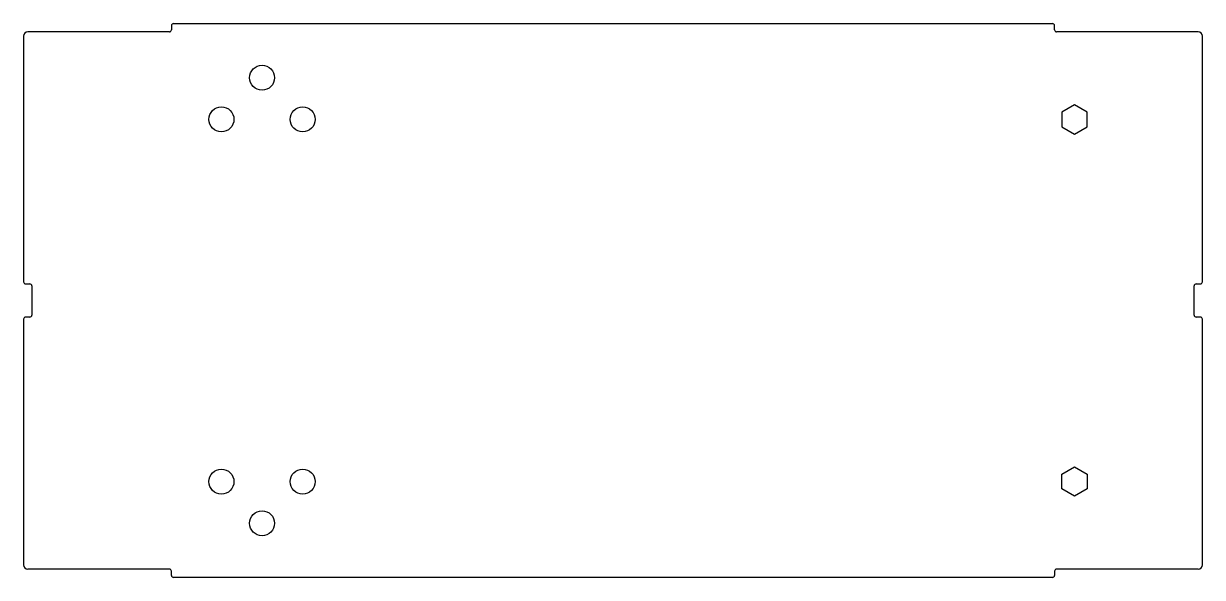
# Model space of a CAD drawing. Header units: millimetres. Extents: x 0 to 283, y 0 to 133.
import ezdxf

# ---------------------------------------------------------------- set-up
doc = ezdxf.new("R2010")
doc.units = ezdxf.units.MM

msp = doc.modelspace()

# ---------------------------------------------------------------- linework, layer by layer
at = {"color": 7, "linetype": 'Continuous', "lineweight": 25}
for p, q in [((35, 131), (1, 131)), ((35.5, 132.5), (35.5, 131.5)), ((36, 133), (247, 133)), ((247.5, 131.5), (247.5, 132.5)), ((282, 131), (248, 131)), ((0, 130), (0, 71)), ((283, 71), (283, 130)), ((252.3, 113.52), (249.25, 111.76)), ((255.35, 111.76), (252.3, 113.52)), ((249.25, 111.76), (249.25, 108.24)), ((255.35, 108.24), (255.35, 111.76)), ((249.25, 108.24), (252.3, 106.48)), ((252.3, 106.48), (255.35, 108.24)), ((0.5, 70.5), (1.5, 70.5)), ((2, 70), (2, 63)), ((281, 63), (281, 70)), ((281.5, 70.5), (282.5, 70.5)), ((1.5, 62.5), (0.5, 62.5)), ((282.5, 62.5), (281.5, 62.5)), ((0, 62), (0, 3)), ((283, 3), (283, 62)), ((249.25, 24.76), (252.3, 26.52)), ((252.3, 26.52), (255.35, 24.76)), ((249.25, 21.24), (249.25, 24.76)), ((255.35, 24.76), (255.35, 21.24)), ((252.3, 19.48), (249.25, 21.24)), ((255.35, 21.24), (252.3, 19.48)), ((35, 2), (1, 2)), ((35.5, 0.5), (35.5, 1.5)), ((247.5, 1.5), (247.5, 0.5)), ((282, 2), (248, 2)), ((247, 0), (36, 0))]:
    msp.add_line(p, q, dxfattribs=at)
for centre in [(57.25, 120), (47.5, 110), (67, 110), (47.5, 23), (67, 23), (57.25, 13)]:
    msp.add_circle(centre, 3, dxfattribs=at)
for centre, radius, start, end in [((1, 130), 1, 90, 180), ((35, 131.5), 0.5, 270, 0), ((36, 132.5), 0.5, 90, 180), ((247, 132.5), 0.5, 0, 90), ((248, 131.5), 0.5, 180, 270), ((282, 130), 1, 0, 90), ((0.5, 71), 0.5, 180, 270), ((282.5, 71), 0.5, 270, 0), ((1.5, 70), 0.5, 0, 90), ((281.5, 70), 0.5, 90, 180), ((0.5, 62), 0.5, 90, 180), ((1.5, 63), 0.5, 270, 0), ((281.5, 63), 0.5, 180, 270), ((282.5, 62), 0.5, 0, 90), ((1, 3), 1, 180, 270), ((282, 3), 1, 270, 0), ((35, 1.5), 0.5, 0, 90), ((36, 0.5), 0.5, 180, 270), ((247, 0.5), 0.5, 270, 0), ((248, 1.5), 0.5, 90, 180)]:
    msp.add_arc(centre, radius, start, end, dxfattribs=at)

doc.saveas('drawing.dxf')
